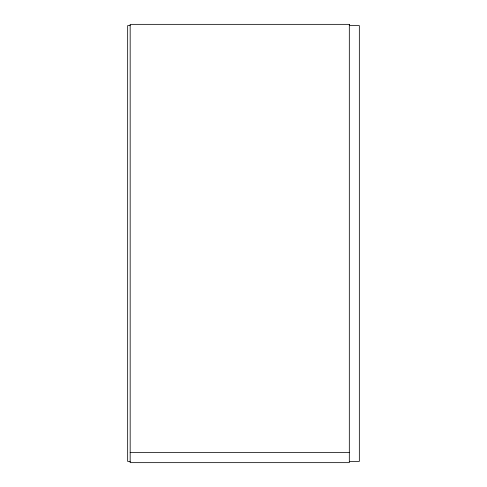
<?xml version="1.0" encoding="UTF-8"?>
<svg xmlns="http://www.w3.org/2000/svg" width="487" height="487" viewBox="0 0 487 487"><rect width="100%" height="100%" fill="white"/><g stroke="black" fill="none" stroke-linecap="round" stroke-linejoin="round"><path stroke-width="0.73" d="M130.169 25.604L127.661 25.604L127.661 461.396L130.169 461.396M349.319 25.604L359.339 25.604L359.339 461.396L349.319 461.396M130.169 452.63L349.319 452.63M349.319 24.35L130.169 24.35L130.169 462.65L349.319 462.65L349.319 24.35"/></g></svg>
